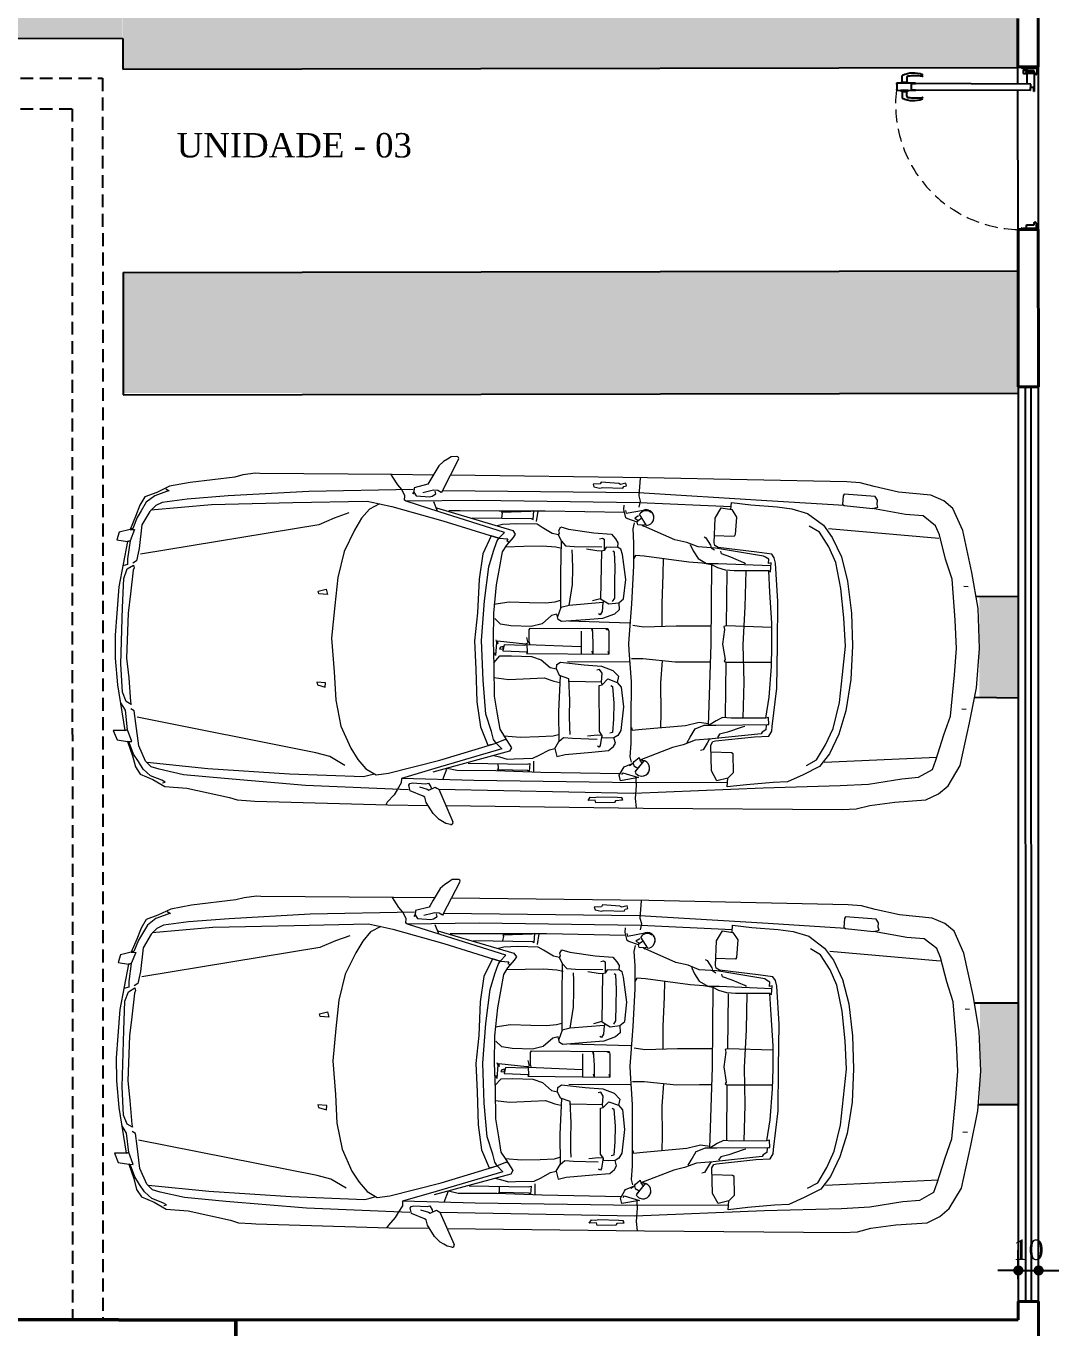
# Model space of a CAD drawing. Header units: millimetres. Extents: x 103208 to 171806, y -164 to 10038.
# Drawn here: x 118874 to 119383, y 6997 to 7637 of the extents above; entities that cross this region are included whole.
import ezdxf

# ---------------------------------------------------------------- set-up
doc = ezdxf.new("R2010")
doc.units = ezdxf.units.MM
doc.linetypes.add('HIDDEN', pattern=[9.525, 6.35, -3.175])
for name, color, linetype in [('ACESSORIOS', 2, 'Continuous'), ('PN010', 1, 'Continuous'), ('Portas-Cotas', 2, 'Continuous'), ('Projeção Janela - Viga', 1, 'HIDDEN')]:
    doc.layers.add(name, color=color, linetype=linetype)
for name, color, linetype, lineweight in [('Parede Baixa', 5, 'Continuous', 50), ('Parede Corte', 4, 'Continuous', 40), ('Projeção Portas', 55, 'HIDDEN', 5), ('Vaga', 184, 'Continuous', 13)]:
    doc.layers.add(name, color=color, linetype=linetype, lineweight=lineweight)
doc.styles.add('Valéria', font='romantic.ttf', dxfattribs={"height": 10})
doc.dimstyles.new('Cota - 50', dxfattribs={"dimtxt": 10, "dimasz": 5, "dimexe": 10, "dimexo": 20, "dimgap": 5, "dimtad": 1, "dimtxsty": 'Valéria', "dimblk": 'DOT', "dimcen": 0, "dimclrd": 12, "dimclre": 12, "dimclrt": 2, "dimazin": 2, "dimtfac": 1, "dimtix": 1, "dimtmove": 0, "dimatfit": 3, "dimldrblk": 'DOT', "dimfxl": 1, "dimarcsym": 0})

# ---------------------------------------------------------------- blocks, each defined once
blk = doc.blocks.new('_Dot')
at = {"color": 0, "linetype": 'ByBlock', "lineweight": -2}
blk.add_line((-0.5, 0), (-1, 0), dxfattribs=at)
at = {"color": 0, "linetype": 'ByBlock', "const_width": 0.5}
blk.add_lwpolyline([(-0.25, 0, 1), (0.25, 0, 1)], format="xyb", close=True, dxfattribs=at)
blk = doc.blocks.new('*D790')
at = {"color": 12, "lineweight": -2, "transparency": 16777216}
for p, q in [((119362.68, 7020.68), (119362.68, 7034.9)), ((119372.68, 7020.68), (119372.68, 7034.9)), ((119357.68, 7024.9), (119352.68, 7024.9)), ((119362.68, 7024.9), (119372.68, 7024.9)), ((119377.68, 7024.9), (119382.68, 7024.9))]:
    blk.add_line(p, q, dxfattribs=at)
at = {"layer": 'Defpoints', "color": 0, "transparency": 16777216}
for p in [(119372.68, 7024.9), (119362.68, 7000.68), (119372.68, 7000.68, -236.71)]:
    blk.add_point(p, dxfattribs=at)
at = {"color": 12, "lineweight": -2, "transparency": 16777216, "xscale": 5, "yscale": 5, "zscale": 5}
blk.add_blockref('_Dot', (119362.68, 7024.9), dxfattribs=at)
at = {"color": 12, "lineweight": -2, "transparency": 16777216, "xscale": 5, "yscale": 5, "zscale": 5, "rotation": 180}
blk.add_blockref('_Dot', (119372.68, 7024.9), dxfattribs=at)
at = {"color": 2, "transparency": 16777216, "insert": (119367.68, 7035.01), "char_height": 10, "attachment_point": 5, "style": 'Valéria'}
blk.add_mtext('10', dxfattribs=at)
blk = doc.blocks.new('Audi A4 Cab dessus')
at = {"color": 0, "linetype": 'Continuous', "flags": 128}
for points in [[(0.841, -0.23), (0.8417, 0.7715), (0.838, 1.7799), (0.8336, 1.8519), (0.8155, 1.9203), (0.7966, 2.0469), (0.7841, 2.2046), (0.7524, 2.2693), (0.7105, 2.3167), (0.6068, 2.377), (0.3901, 2.4221), (0.2129, 2.4556), (0.0121, 2.4683), (-0.1902, 2.4586), (-0.3715, 2.4252), (-0.5852, 2.3759), (-0.696, 2.3247), (-0.7348, 2.2778), (-0.7613, 2.2123), (-0.7762, 2.0474), (-0.8019, 1.9236), (-0.8198, 1.853), (-0.824, 1.7861), (-0.834, 0.774), (-0.8347, -0.2263)], [(-0.3024, 2.385), (-0.301, 2.4073)], [(0.3203, 2.3816), (0.3217, 2.404)], [(0.7584, -0.2673), (0.7669, 0.7224), (0.7321, 1.3788), (0.7164, 1.7697), (0.7075, 1.9136), (0.6778, 2.0813), (0.6697, 2.1669), (0.6293, 2.2367), (0.5811, 2.2532), (0.4536, 2.2926), (0.3571, 2.3256), (0.1476, 2.3432), (0.0137, 2.3517), (-0.1303, 2.3428), (-0.3375, 2.3245), (-0.4383, 2.2905), (-0.5613, 2.2579), (-0.6073, 2.2384), (-0.6562, 2.1743), (-0.6618, 2.085), (-0.6903, 1.9165)], [(-0.5878, 1.695), (-0.5448, 2.256)], [(0.5992, 1.6874), (0.5666, 2.2577)], [(-0.6777, 1.1988), (-0.713, 1.201), (-0.7024, 1.2989), (-0.6939, 1.4328), (-0.6847, 1.5084), (-0.6618, 1.5876), (-0.6029, 1.6691), (-0.5418, 1.7145), (-0.4447, 1.7622), (-0.3216, 1.7947), (-0.159, 1.8159), (0.0073, 1.8233), (0.1772, 1.8171), (0.337, 1.7936), (0.4558, 1.7592), (0.556, 1.7126), (0.6201, 1.6637), (0.6641, 1.5803), (0.6995, 1.5019), (0.704, 1.4299), (0.7178, 1.2946), (0.7295, 1.1953), (0.6849, 1.1981), (0.6994, 1.1434), (0.6483, 1.1153), (0.518, 1.11), (0.5007, 1.1201), (0.4971, 1.1337), (0.4738, 1.3324), (0.4693, 1.4044), (0.4434, 1.4194), (0.4211, 1.4208), (0.2253, 1.4421), (0.0057, 1.4425), (-0.2138, 1.4429), (-0.4074, 1.4282), (-0.4348, 1.421), (-0.4535, 1.4087), (-0.4627, 1.3331), (-0.484, 1.1373), (-0.4941, 1.12), (-0.5077, 1.1164), (-0.633, 1.1198), (-0.6849, 1.1499), (-0.677, 1.2032), (-0.6396, 1.2278), (-0.5504, 1.2221), (-0.5417, 1.2171), (-0.5437, 1.1142)], [(0.6159, 1.5968), (0.5877, 1.6478), (0.5099, 1.6931), (0.4271, 1.7297), (0.2946, 1.7604), (0.1521, 1.7739), (0.0095, 1.7873), (-0.1344, 1.7785), (-0.2834, 1.761), (-0.4151, 1.7334), (-0.4935, 1.698), (-0.5683, 1.649), (-0.5984, 1.5971)], [(-0.7038, 1.774), (-0.7241, 1.3809), (-0.7562, 0.7287), (-0.7561, -0.266), (-0.7475, -0.2711), (-0.7575, -0.2884), (-0.7589, -0.3107), (-0.7553, -0.3243), (-0.7445, -0.3654)], [(-0.3692, 1.3944), (-0.3642, 1.4031), (-0.4088, 1.4059), (-0.4052, 1.3922), (-0.4275, 1.3936), (-0.4376, 1.3763), (-0.4426, 1.3677), (-0.4804, 1.1236), (-0.486, 1.0344), (-0.5075, 0.9775), (-0.5204, 0.9155), (-0.5885, 0.7585)], [(-0.4975, 0.9947), (-0.4651, 1.0106), (-0.4277, 1.0352), (-0.4026, 1.0784), (-0.4034, 1.1367), (-0.3953, 1.405)], [(0.3787, 1.3877), (0.2721, 1.4033), (0.1159, 1.4132), (0.013, 1.4152), (-0.1036, 1.4136), (-0.2613, 1.4011), (-0.3692, 1.3944), (-0.3668, 1.2195), (-0.3696, 1.1749), (-0.3811, 1.1353), (-0.3967, 1.1058), (-0.404, 1.0561), (-0.4082, 0.9891), (-0.4359, 0.7623), (-0.4387, 0.7177), (-0.4215, 0.7077)], [(0.411, 1.4035), (0.375, 1.4013), (0.3787, 1.3877), (0.3811, 1.2128), (0.3783, 1.1681), (0.3942, 1.1358), (0.4187, 1.0984), (0.007, 1.1064), (-0.3967, 1.1058)], [(-0.0813, 1.4122), (-0.0867, 1.184), (-0.0831, 1.1703), (-0.0695, 1.1739), (0.0061, 1.1647), (0.0831, 1.1777), (0.0918, 1.1727), (0.0968, 1.1814), (0.3747, 1.1818)], [(0.0968, 1.1814), (0.0936, 1.4146)], [(0.506, 0.9898), (0.48, 1.0049), (0.4368, 1.03), (0.4173, 1.076), (0.4165, 1.1343), (0.411, 1.4035), (0.4147, 1.3899), (0.437, 1.3885), (0.4492, 1.3698), (0.4579, 1.3648), (0.4871, 1.1165), (0.4907, 1.1028), (0.508, 1.0927), (0.5253, 1.0827), (0.5425, 1.0726), (0.5462, 1.059)], [(-0.4036, 1.2756), (-0.4086, 1.267), (-0.4352, 1.2014), (-0.4516, 1.1532), (-0.4653, 1.1496)], [(-0.3676, 1.2778), (-0.1841, 1.2752), (0.0081, 1.2676), (0.1967, 1.2737), (0.3803, 1.2711)], [(0.4213, 1.2819), (0.4249, 1.2682), (0.4517, 1.1949), (0.4625, 1.1539), (0.4798, 1.1438)], [(-0.6907, 1.1996), (-0.7065, 0.7346), (-0.7089, -0.0853), (-0.7004, -0.4488)], [(0.6849, 1.1981), (0.6553, 1.2268), (0.561, 1.2238), (0.556, 1.2152), (0.554, 1.1122)], [(0.7072, 1.1967), (0.7137, 0.7303), (0.7113, -0.0896), (0.7061, -0.4567)], [(-0.0867, 1.184), (-0.3646, 1.1835)], [(-0.5379, 1.0645), (-0.5329, 1.0732), (-0.5142, 1.0854), (-0.4955, 1.0977), (-0.4818, 1.1013), (-0.4717, 1.1186)], [(-0.0853, 0.7089), (-0.0775, 0.7622), (-0.0849, 0.9284), (-0.0865, 1.045), (-0.0873, 1.1033)], [(0.0846, 0.7027), (0.0838, 0.761), (0.0986, 0.9258), (0.097, 1.0424), (0.0962, 1.1007)], [(0.4344, 0.7075), (0.4481, 0.7111), (0.4422, 0.7608), (0.4203, 0.9818), (0.4022, 1.0501), (0.4093, 1.0985)], [(0.4871, 1.1165), (0.4951, 1.0308), (0.5182, 0.9711), (0.5327, 0.9164), (0.5985, 0.751)], [(-0.0805, 0.8565), (-0.1971, 0.8548), (-0.3447, 0.8597), (-0.4253, 0.8603)], [(0.0944, 0.8589), (0.206, 0.8519), (0.3586, 0.8557), (0.4329, 0.8551)], [(-0.6842, 0.7332), (-0.7152, 0.7396), (-0.7425, 0.7324), (-0.7872, 0.7352), (-0.8318, 0.738)], [(-0.5936, 0.7499), (-0.595, 0.7275), (-0.6086, 0.7239), (-0.6251, 0.6757), (-0.6301, 0.667), (-0.6711, 0.6562), (-0.6935, 0.6576)], [(-0.6661, 0.6648), (-0.6525, 0.6684), (-0.6697, 0.7553)], [(-0.5921, 0.7722), (-0.6482, 0.7354)], [(-0.6396, 0.7304), (-0.6273, 0.7117), (-0.6173, 0.729)], [(-0.6086, 0.7239), (-0.6173, 0.729), (-0.6295, 0.7477)], [(-0.5936, 0.7499), (-0.5972, 0.7635)], [(0.6266, 0.6999), (0.6143, 0.7186), (0.6057, 0.7236), (0.5848, 0.7473), (0.5985, 0.751), (0.6147, 0.7616)], [(0.5947, 0.7575), (0.5997, 0.7661)], [(0.5999, 0.7733), (0.6554, 0.7295)], [(0.6033, 0.7706), (0.6588, 0.7268)], [(0.6735, 0.6611), (0.6648, 0.6661), (0.6877, 0.7453), (0.7044, 0.6547), (0.6771, 0.6474), (0.6425, 0.6675), (0.6339, 0.6726), (0.6143, 0.7186), (0.628, 0.7222), (0.6395, 0.742)], [(0.6914, 0.7317), (0.7273, 0.7339), (0.7497, 0.7325), (0.7943, 0.7297), (0.8417, 0.7352)], [(0.6093, 0.7099), (0.582, 0.7027), (0.515, 0.7069), (0.3984, 0.7053), (0.2012, 0.7043), (0.0436, 0.6918), (0.0076, 0.6896), (-0.037, 0.6924), (-0.1933, 0.7022), (-0.3855, 0.7099), (-0.5021, 0.7083), (-0.574, 0.7038), (-0.605, 0.7103)], [(-0.1975, 0.6353), (-0.2184, 0.659), (-0.3163, 0.6697), (-0.443, 0.6508), (-0.4703, 0.6435), (-0.4804, 0.6262), (-0.4781, 0.5902), (-0.4795, 0.5679), (-0.4623, 0.5579)], [(-0.0953, 0.6916), (-0.1014, 0.3828)], [(0.1019, 0.6926), (0.1045, 0.3788)], [(0.4787, 0.4852), (0.4728, 0.5348), (0.4742, 0.5571), (0.4555, 0.5449), (0.2223, 0.5416), (0.2187, 0.5553), (0.1891, 0.5841), (0.2056, 0.6323), (0.2293, 0.6532), (0.3287, 0.6649), (0.4489, 0.6528), (0.4748, 0.6378), (0.4871, 0.6191)], [(0.8037, 0.6663), (0.7901, 0.6627)], [(-0.6554, -0.2321), (-0.6562, -0.1738), (-0.6572, 0.0235), (-0.6605, 0.2567), (-0.6575, 0.6598)], [(-0.1981, 0.5547), (-0.182, 0.3834), (-0.1711, 0.3424), (-0.346, 0.3399), (-0.5073, 0.3411), (-0.5396, 0.3253), (-0.5483, 0.3303), (-0.562, 0.3267), (-0.5792, 0.3367), (-0.5678, 0.3763), (-0.5507, 0.5052), (-0.5451, 0.5945), (-0.5214, 0.6154), (-0.5027, 0.6276), (-0.4804, 0.6262)], [(-0.2039, 0.6043), (-0.2212, 0.6144), (-0.3018, 0.615), (-0.3824, 0.6156), (-0.4544, 0.6112), (-0.4594, 0.6025)], [(-0.4586, 0.5442), (-0.2168, 0.5424), (-0.2067, 0.5597), (-0.1916, 0.5856), (-0.1975, 0.6353), (-0.1615, 0.6375), (-0.1406, 0.6138), (-0.1175, 0.5541), (-0.1094, 0.4684), (-0.0991, 0.3468), (-0.1092, 0.3295), (-0.1365, 0.3223), (-0.1293, 0.2949), (-0.0875, 0.2475), (-0.073, 0.1928), (-0.075, 0.0899), (-0.0828, 0.0366), (-0.1116, 0.007)], [(0.473, 0.3959), (0.437, 0.3937), (0.3787, 0.3929), (0.2981, 0.3935), (0.1902, 0.3868), (0.1737, 0.3386), (0.1413, 0.3227), (0.119, 0.3241), (0.1067, 0.3428), (0.1188, 0.463), (0.1244, 0.5523), (0.1459, 0.6092), (0.1747, 0.6387), (0.2056, 0.6323)], [(0.2215, 0.5999), (0.2265, 0.6086), (0.3122, 0.6166), (0.3928, 0.616), (0.4598, 0.6118), (0.4634, 0.5982)], [(0.5444, 0.3197), (0.5581, 0.3233), (0.5854, 0.3306), (0.5746, 0.3716), (0.5607, 0.5069), (0.5526, 0.5925), (0.5317, 0.6163), (0.5144, 0.6263), (0.4871, 0.6191), (0.4893, 0.5831), (0.4879, 0.5608), (0.4742, 0.5571), (0.5275, 0.5493), (0.5362, 0.5443), (0.5311, 0.5356)], [(0.6508, -0.2254), (0.6611, -0.1761), (0.66, 0.0212), (0.6655, 0.2493), (0.6684, 0.6525)], [(-0.522, 0.5347), (-0.5256, 0.5484), (-0.5206, 0.5571), (-0.4623, 0.5579), (-0.4586, 0.5442), (-0.46, 0.5219), (-0.4679, 0.4686)], [(-0.5073, 0.3411), (-0.4835, 0.3621), (-0.4807, 0.4067), (-0.4809, 0.5456)], [(-0.2168, 0.5424), (-0.2059, 0.5014)], [(-0.2067, 0.5597), (-0.1981, 0.5547), (-0.1534, 0.5519), (-0.1361, 0.5418)], [(-0.1359, 0.542), (-0.1409, 0.5334)], [(0.0163, 0.1872), (0.0026, 0.1836), (-0.0557, 0.1827), (-0.0643, 0.1878), (-0.0664, 0.5822), (-0.0527, 0.5859), (0.0056, 0.5867), (0.0639, 0.5875), (0.0502, 0.5838)], [(-0.0593, 0.5807), (-0.0643, 0.5721)], [(0.0559, 0.1757), (0.0645, 0.1707), (0.0639, 0.5875)], [(0.205, 0.5517), (0.1604, 0.5545), (0.1417, 0.5422), (0.1453, 0.5286)], [(0.2187, 0.5553), (0.205, 0.5517), (0.2038, 0.3905)], [(0.5837, 0.0112), (0.5895, 0.039), (0.6009, 0.0787), (0.5987, 0.1146), (0.5957, 0.2089), (0.5798, 0.2413), (0.5517, 0.2924), (0.5444, 0.3197), (0.5098, 0.3398), (0.4889, 0.3635), (0.4917, 0.4082), (0.4951, 0.5334)], [(-0.0533, 0.5052), (-0.067, 0.5016), (0.005, 0.506), (0.0633, 0.5068)], [(-0.0637, 0.4982), (-0.05, 0.5018)], [(-0.182, 0.3834), (-0.2885, 0.3991), (-0.3692, 0.3997), (-0.4275, 0.3988), (-0.4634, 0.3966)], [(-0.0525, 0.4469), (0.0641, 0.4485)], [(0.0281, 0.4463), (0.0199, 0.1735)], [(-0.4759, 0.0569), (-0.4789, 0.1512), (-0.4819, 0.2454), (-0.4777, 0.3124), (-0.4713, 0.3434)], [(-0.1836, 0.0026), (-0.1966, 0.0796), (-0.1946, 0.1825), (-0.194, 0.2632), (-0.1999, 0.3128), (-0.2071, 0.3402)], [(-0.1711, 0.3424), (-0.1229, 0.3259)], [(0.1753, 0.3432), (0.3572, 0.336), (0.5098, 0.3398)], [(0.1886, 0.006), (0.1978, 0.0816), (0.1912, 0.1896), (0.1868, 0.2616), (0.2032, 0.3098), (0.2097, 0.3408)], [(0.4833, 0.0603), (0.4885, 0.144), (0.4855, 0.2383), (0.4811, 0.3103), (0.4738, 0.3376)], [(-0.5396, 0.3253), (-0.5461, 0.2943), (-0.5762, 0.2424), (-0.5913, 0.2165), (-0.5933, 0.1135), (-0.5911, 0.0776), (-0.5889, 0.0416), (-0.5816, 0.0142)], [(0.1133, 0.0046), (0.0784, 0.0354), (0.0776, 0.0937), (0.0796, 0.1966), (0.0961, 0.2449), (0.1349, 0.2917), (0.1413, 0.3227)], [(-0.621, -0.1132), (-0.62, 0.1869), (-0.615, 0.1956), (-0.6597, 0.1984), (-0.656, 0.1847), (-0.6488, 0.0354), (-0.6454, 0.0386), (-0.6205, 0.035)], [(-0.605, 0.2129), (-0.6582, 0.2207)], [(0.6094, 0.2126), (0.6646, 0.2133)], [(0.0101, 0.0173), (0.0151, 0.0259), (0.0014, 0.0223), (0.0149, 0.1649), (0.0112, 0.1785), (-0.0024, 0.1749), (-0.0161, 0.1713)], [(0.6243, -0.12), (0.6252, 0.1802), (0.6216, 0.1939), (0.6632, 0.191), (0.6582, 0.1824), (0.6559, 0.0297), (0.6503, 0.0347), (0.6248, 0.0329)], [(-0.6683, -0.294), (-0.5587, 0.0934), (-0.54, 0.1057), (-0.5227, 0.0957), (-0.4845, 0.0619), (-0.4499, 0.0418), (-0.3657, 0.0275), (-0.2815, 0.0132), (-0.1389, -0.0002), (0, 0), (0.1303, 0.0052), (0.2829, 0.0091), (0.3735, 0.0258), (0.4505, 0.0388), (0.4879, 0.0634), (0.5253, 0.0879), (0.544, 0.1002), (0.5613, 0.0901), (0.6713, -0.2977)], [(0.5066, 0.0756), (0.5039, 0.07), (0.5016, 0.067), (0.5211, 0.0209), (0.5024, 0.0087), (0.4614, -0.0022), (0.3744, -0.0325), (0.2031, -0.0486), (0.0008, -0.0583), (-0.2, -0.0457), (-0.3735, -0.0258), (-0.4528, -0.0028), (-0.501, 0.0136), (-0.5183, 0.0237), (-0.5155, 0.0683), (-0.5068, 0.0633), (-0.4998, 0.0754)], [(-0.5183, 0.0237), (-0.5479, 0.0524), (-0.6496, -0.2817), (-0.7004, -0.4488), (-0.7054, -0.4574), (-0.7278, -0.456), (-0.7601, -0.4719), (-0.7838, -0.4928), (-0.8212, -0.5174), (-0.8349, -0.5263)], [(-0.643, -1.7429), (-0.673, -1.4363), (-0.6873, -1.0232), (-0.6994, -0.646), (-0.693, -0.6151), (-0.6865, -0.5841), (-0.6737, -0.5222), (-0.6035, -0.2622), (-0.5183, 0.0237), (-0.5298, -0.0149), (-0.4383, -0.0575), (-0.3094, -0.0746), (-0.1395, -0.0808), (0.003, -0.0943), (0.147, -0.0854), (0.3132, -0.078), (0.4399, -0.0591), (0.532, -0.0201), (0.5211, 0.0209)], [(-0.6865, -0.5841), (-0.6584, -0.6352), (-0.6115, -0.674), (-0.551, -0.7091), (-0.4422, -0.7608), (-0.3098, -0.7916), (-0.1672, -0.805), (-0.0024, -0.8199), (0.1689, -0.8038), (0.3129, -0.7949), (0.4446, -0.7674), (0.5554, -0.7161), (0.6114, -0.6793), (0.6589, -0.6375), (0.689, -0.5856), (0.6796, -0.5223), (0.6108, -0.2625), (0.5211, 0.0209), (0.5499, 0.0505), (0.654, -0.2876), (0.7061, -0.4567), (0.7284, -0.4581), (0.763, -0.4782), (0.789, -0.4933), (0.8272, -0.5271), (0.8406, -0.5349)], [(-0.0036, 0.0137), (0.0101, 0.0173), (0.077, 0.0131), (0.0633, 0.0095)], [(-0.93, -0.1951), (-0.9282, -0.2238), (-0.916, -0.2425), (-0.9037, -0.2612), (-0.8828, -0.285), (-0.8223, -0.3201), (-0.7963, -0.3352), (-0.7877, -0.3402), (-0.7696, -0.4086), (-0.7473, -0.41), (-0.7286, -0.3977), (-0.7243, -0.3308), (-0.728, -0.3171), (-0.7402, -0.2984), (-0.7539, -0.302)], [(-0.7561, -0.266), (-0.9155, -0.1855)], [(0.7477, -0.3652), (0.7592, -0.3256), (0.7642, -0.317), (0.7483, -0.2846), (0.7533, -0.276), (0.7584, -0.2673), (0.9222, -0.1934)], [(0.7077, -0.2469), (0.6508, -0.2254)], [(0.9361, -0.2045), (0.9311, -0.2289), (0.921, -0.2462), (0.911, -0.2635), (0.8822, -0.2931), (0.8261, -0.3299), (0.7988, -0.3371), (0.7938, -0.3457), (0.7672, -0.4113), (0.7536, -0.4149), (0.7399, -0.4185), (0.7312, -0.4135), (0.7276, -0.3998), (0.7318, -0.3329), (0.7282, -0.3192), (0.7469, -0.3069), (0.7579, -0.304)], [(-0.8348, -0.3129), (-0.8349, -0.521), (-0.8324, -1.1933), (-0.8339, -1.2156), (-0.8244, -1.2789), (-0.8135, -1.3199), (-0.783, -1.5459), (-0.7626, -1.6503), (-0.7309, -1.715), (-0.7078, -1.7747), (-0.6645, -1.7998), (-0.6076, -1.8213), (-0.5421, -1.8479), (-0.5276, -1.9026), (-0.488, -1.914), (-0.4802, -1.8607), (-0.4838, -1.8471), (-0.4802, -1.8607), (-0.2498, -1.9021), (-0.1159, -1.9106), (-0.0043, -1.9176), (0.1123, -1.916), (0.2476, -1.9021), (0.4786, -1.8629), (0.4794, -1.9212), (0.5255, -1.9017), (0.5333, -1.8484), (0.6067, -1.8217), (0.6614, -1.8072), (0.6988, -1.7826), (0.7253, -1.7171), (0.7605, -1.6566), (0.7675, -1.545), (0.8125, -1.3283), (0.824, -1.2887), (0.8282, -1.2217), (0.8296, -1.1994), (0.8408, -0.5235), (0.841, -0.3201)], [(-0.7006, -0.3099), (-0.6546, -0.2904)], [(-0.7609, -0.4136), (-0.745, -0.9434), (-0.717, -1.3529), (-0.6987, -1.5602), (-0.6798, -1.6868), (-0.6639, -1.7192), (-0.6344, -1.748), (-0.5652, -1.7882), (-0.445, -1.8002), (-0.3831, -1.8131), (-0.3708, -1.8318)], [(0.7622, -0.4199), (0.7472, -0.9433), (0.7168, -1.3536), (0.6992, -1.5631), (0.6734, -1.6869), (0.662, -1.7266), (0.6332, -1.7561), (0.5548, -1.7915), (0.4418, -1.8068), (0.3785, -1.8162), (0.3685, -1.8335)], [(0.6383, -1.7475), (0.6666, -1.4401), (0.6883, -1.0247), (0.6985, -0.6489), (0.6913, -0.6216), (0.684, -0.5942)], [(-0.6381, -0.7395), (-0.6113, -0.8129), (-0.5759, -0.8913), (-0.4176, -1.793)], [(0.6432, -0.744), (0.598, -0.8218), (0.5801, -0.8924), (0.4109, -1.8004)], [(-0.7504, -1.669), (-0.7403, -1.6517), (-0.7367, -1.6653), (-0.7136, -1.725), (-0.6804, -1.7675), (-0.6372, -1.7926), (-0.6026, -1.8127), (-0.5457, -1.8342), (-0.5421, -1.8479), (-0.5407, -1.8256), (-0.4838, -1.8471), (-0.3928, -1.8591), (-0.3638, -1.8582), (-0.3573, -1.8828)], [(0.7418, -1.6688), (0.7382, -1.6552), (0.7281, -1.6725), (0.7066, -1.7294), (0.6728, -1.7676), (0.6354, -1.7921), (0.5981, -1.8166), (0.5383, -1.8397), (0.5333, -1.8484), (0.5347, -1.8261), (0.475, -1.8492)], [(-0.1454, -1.8818), (-0.293, -1.877), (-0.3412, -1.8605), (-0.3609, -1.8284), (-0.3472, -1.8248), (-0.3348, -1.8296), (-0.2146, -1.8416), (-0.1167, -1.8523), (0.1115, -1.8577), (0.2108, -1.846), (0.3325, -1.8357), (0.3461, -1.8321), (0.3311, -1.8581), (0.285, -1.8776), (0.1411, -1.8864), (-0.1454, -1.8818)], [(0.475, -1.8492), (0.3757, -1.8609), (0.357, -1.8731), (0.3383, -1.8854)]]:
    blk.add_lwpolyline(points, dxfattribs=at)
for points in [[(-0.6976, 1.9439), (-0.7113, 1.9403), (-0.7336, 1.9417), (-0.7523, 1.9294), (-0.7621, 1.7732), (-0.7535, 1.7682), (-0.7088, 1.7654), (-0.7038, 1.774), (-0.6903, 1.9165)], [(-0.5936, 0.7499), (-0.5885, 0.7585)], [(-0.7791, 0.6495), (-0.7878, 0.6546), (-0.7914, 0.6682), (-0.805, 0.6646), (-0.7978, 0.6373), (-0.8028, 0.6286), (-0.8085, 0.5394), (-0.7998, 0.5343), (-0.7976, 0.4983), (-0.7839, 0.502), (-0.7775, 0.5329), (-0.7811, 0.5466)], [(0.7901, 0.6627), (0.8037, 0.6663), (0.806, 0.6303), (0.8146, 0.6253), (0.8176, 0.531), (0.804, 0.5274), (0.8062, 0.4914), (0.7889, 0.5015), (0.7903, 0.5238), (0.7867, 0.5375), (0.7887, 0.6404)], [(0.0496, 0.5032), (0.0633, 0.5068)], [(0.0559, 0.1757), (0.0199, 0.1735), (0.0235, 0.1598), (0.0215, 0.0569), (0.0525, 0.0505)], [(0.0338, 0.0382), (0.0424, 0.0332), (0.0436, 0.0523), (0.0302, 0.0519)], [(-0.7386, -0.415), (-0.7473, -0.41)], [(-0.2398, -0.8901), (-0.2506, -0.849), (-0.2233, -0.8418), (-0.2261, -0.8864)], [(0.2353, -0.8886), (0.2468, -0.849), (0.2244, -0.8476), (0.2216, -0.8922)], [(0.4786, -1.8629), (0.475, -1.8492)]]:
    blk.add_lwpolyline(points, close=True, dxfattribs=at)
for points in [[(-0.6074, 0.8003, 0.753554), (-0.6697, 0.7553)], [(-0.6586, 0.7925, 0.429634), (-0.6482, 0.7354)], [(-0.5921, 0.7722, 0.624869), (-0.6592, 0.7981)], [(0.6673, 0.7905, 0.624869), (0.5997, 0.7661)], [(0.6768, 0.7474, 0.753554), (0.6155, 0.7938)], [(0.6606, 0.7278, 0.429634), (0.6723, 0.7847)], [(-0.9155, -0.1855, 0.579223), (-0.93, -0.1951)], [(0.9361, -0.2045, 0.612971), (0.9222, -0.1934)]]:
    blk.add_lwpolyline(points, format="xyb", dxfattribs=at)

msp = doc.modelspace()

# ---------------------------------------------------------------- hatches: boundary and pattern name
h = msp.add_hatch()
h.set_pattern_fill('GRASS2', color=74, scale=15, pattern_type=2)
h.set_pattern_definition([(360, (3778.935, 51.527), (15, 15), [2.25, -0.45, 0.6, -0.45, 2.25, -9]), (360, (3778.185, 51.977), (15, 15), [1.5, -1.125, 2.25, -1.125, 1.5, -7.5]), (360, (3783.435, 57.977), (15, 15), [1.875, -0.75, 1.875, -10.5]), (360, (3775.935, 60.977), (15, 15), [0.75, -1.5, 0.75, -12]), (90, (3777.435, 60.977), (-15, 15), [1.35, -13.65]), (90, (3781.935, 51.977), (-15, 15), [1.5, -13.5]), (90, (3785.685, 57.977), (-15, 15), [1.5, -13.5]), (45, (3783.885, 51.827), (1e-14, 15), [1.5, -19.7132034]), (135, (3779.985, 51.827), (-15, 1e-14), [1.5, -19.7132034]), (63.434949, (3783.435, 51.9024), (8e-10, 15), [1.5, -32.0410197]), (75.9637565, (3782.685, 51.9774), (5e-10, 15), [1.5, -60.3465844]), (75.9637565, (3786.435, 57.9774), (5e-10, 15), [1.2, -60.6465844]), (75.9637565, (3777.735, 60.9774), (5e-10, 15), [1.05, -60.7965844]), (104.0362435, (3781.185, 51.9774), (-5e-10, 15), [1.5, -60.3465844]), (104.0362435, (3784.935, 57.9774), (-5e-10, 15), [1.2, -60.6465844]), (104.0362435, (3777.135, 60.9774), (-5e-10, 15), [1.05, -60.7965844]), (116.565051, (3780.435, 51.9024), (-6e-09, 15), [1.5, -32.041002])])
h.paths.add_polyline_path([(119343.87406, 7106.90506), (119363.32725, 7106.51682), (119363.32725, 7156.57162), (119343.87406, 7156.95986)])
h.paths.add_polyline_path([(119363.05579, 7306.57138), (119343.57108, 7306.89555), (119343.57108, 7356.84406), (119363.05579, 7356.51988)])
h.paths.add_polyline_path([(118922.13695, 7516.33684), (119362.78872, 7516.33684), (119362.78354, 7456.57113), (118922.13177, 7456.57113)])
h.paths.add_polyline_path([(118922.00531, 7631.0363), (117893.43321, 7633.50507), (117893.49929, 7763.81788), (118922.07125, 7761.34172)])
h.paths.add_polyline_path([(119059.61428, 7673.50397), (118950.09375, 7673.50397)], flags=16)
h.paths.add_polyline_path([(118922.07125, 7761.34172), (118922.08768, 7615.71812), (119362.47499, 7616.51743), (119362.49344, 7640.79), (119323.48972, 7669.91631), (119294.10714, 7688.45562), (119258.78465, 7707.40645), (119219.20127, 7724.79811), (119177.98658, 7739.0174), (119139.18333, 7749.06733), (119100.09232, 7756.11175), (119064.39458, 7759.94939)])

# ---------------------------------------------------------------- linework, layer by layer
for p, q in [((117893.06564, 7633.50595, 134458.76029), (118922.00531, 7631.0363, 134458.76029)), ((118922.00531, 7631.0363, 134458.76029), (118922.08768, 7615.93702, -86370.72627)), ((118922.08768, 7615.93702, -86370.72627), (119362.47499, 7616.73632)), ((118922.26918, 7515.93718, -86370.72627), (118922.13765, 7455.77136, -239442.52059)), ((118922.26918, 7515.93718, -86370.72627), (119362.65649, 7516.73649)), ((118922.13765, 7455.77136, -86421.4403), (119362.78354, 7456.57113)), ((119341.8695, 7356.53301), (119362.57699, 7356.57059, -76.10605)), ((119341.24572, 7307.00446), (119362.59168, 7306.57053, -91.02194)), ((119341.08754, 7156.53126), (119362.63577, 7156.57037, -135.76961)), ((119342.97385, 7106.5346, -4009.75282), (119362.65047, 7106.57031, -150.68549))]:
    msp.add_line(p, q)
at = {"color": 1}
for p, q in [((119364.51577, 7616.30962), (119364.51902, 7617.00962)), ((119364.51577, 7616.30963), (119364.51577, 7616.30962)), ((119364.51902, 7617.00962), (119365.749, 7617.0039)), ((119364.56553, 7616.25939), (119364.56553, 7616.2594)), ((119364.66553, 7616.25893), (119364.56553, 7616.25939)), ((119364.71593, 7616.34529), (119364.66553, 7616.25893)), ((119364.66809, 7616.80892), (119364.66617, 7616.39553)), ((119364.66617, 7616.39553), (119364.71593, 7616.34529)), ((119364.66809, 7616.80893), (119364.66809, 7616.80892)), ((119364.71832, 7616.85869), (119364.71832, 7616.8587)), ((119365.11831, 7616.85683), (119364.71832, 7616.85869)), ((119365.11593, 7616.34344), (119365.16616, 7616.3932)), ((119365.16553, 7616.25661), (119365.11593, 7616.34344)), ((119365.11831, 7616.85684), (119365.11831, 7616.85683)), ((119367.04551, 7616.24787), (119365.16553, 7616.25661)), ((119365.16616, 7616.3932), (119365.16808, 7616.8066)), ((119365.16808, 7616.8066), (119365.16808, 7616.80661)), ((119365.31831, 7616.8559), (119365.31645, 7616.45591)), ((119365.31645, 7616.45591), (119365.31645, 7616.45591)), ((119365.74831, 7616.85391), (119365.31831, 7616.8559)), ((119365.36622, 7616.40568), (119365.36622, 7616.40568)), ((119365.36622, 7616.40568), (119371.71615, 7616.37619)), ((119365.74831, 7616.85391), (119365.74831, 7616.85391)), ((119367.03831, 7614.69789), (119367.04551, 7616.24787)), ((119371.23848, 7616.87841), (119371.23913, 7617.019)), ((119371.23848, 7616.87842), (119371.23848, 7616.87841)), ((119371.28825, 7616.82818), (119371.28825, 7616.82819)), ((119371.71824, 7616.82618), (119371.28825, 7616.82818)), ((119371.71615, 7616.37619), (119371.71824, 7616.82618)), ((119371.86545, 7616.22549), (119371.85417, 7613.79552)), ((119371.91586, 7616.31186), (119371.86545, 7616.22549)), ((119371.86801, 7616.77548), (119371.86609, 7616.36209)), ((119371.86609, 7616.36209), (119371.91586, 7616.31186)), ((119371.86801, 7616.77549), (119371.86801, 7616.77548)), ((119371.91824, 7616.82525), (119371.91824, 7616.82526)), ((119372.31824, 7616.82339), (119371.91824, 7616.82525)), ((119372.31585, 7616.31), (119372.36608, 7616.35977)), ((119372.36545, 7616.22317), (119372.31585, 7616.31)), ((119372.31824, 7616.8234), (119372.31824, 7616.82339)), ((119372.49238, 7616.22258), (119372.36545, 7616.22317)), ((119372.36608, 7616.35977), (119372.368, 7616.77316)), ((119372.368, 7616.77316), (119372.368, 7616.77317)), ((119372.46545, 7616.22271), (119372.46545, 7616.2227)), ((119305.53373, 7609.50346), (119305.54798, 7612.57119)), ((119307.84455, 7611.8277), (119307.83371, 7609.49278)), ((119365.01338, 7614.9973, 19), (119365.00921, 7614.09731, 19)), ((119365.30781, 7613.79592, 19), (119366.2078, 7613.79174, 19)), ((119366.21476, 7615.29172, 19), (119365.31477, 7615.2959, 19)), ((119366.50919, 7614.09034, 19), (119366.50972, 7614.20534, 19)), ((119366.51283, 7614.87533, 19), (119366.51337, 7614.99033, 19)), ((119366.71065, 7614.40441, 19), (119367.53364, 7614.40059, 19)), ((119367.44403, 7614.67101, 19), (119366.7119, 7614.67441, 19)), ((119367.0098, 7608.55942), (119367.03682, 7614.37789)), ((119367.03682, 7614.37789), (119367.42968, 7614.37607)), ((119367.39366, 7614.69624), (119367.03831, 7614.69789)), ((119367.18603, 7614.2072), (119367.18492, 7613.9672)), ((119367.18492, 7613.9672), (119367.79491, 7613.96437)), ((119367.43603, 7614.20604), (119367.18603, 7614.2072)), ((119367.19021, 7615.10719), (119367.1891, 7614.86719)), ((119367.1891, 7614.86719), (119367.45909, 7614.86594)), ((119367.8002, 7615.10436), (119367.19021, 7615.10719)), ((119367.21157, 7615.03209, 19), (119367.21106, 7614.92209, 19)), ((119367.26083, 7614.87186, 19), (119367.48582, 7614.87082, 19)), ((119367.8118, 7615.0793, 19), (119367.2618, 7615.08186, 19)), ((119367.48337, 7614.81851), (119367.39366, 7614.69624)), ((119367.42968, 7614.37607), (119367.47784, 7614.28381)), ((119367.52691, 7614.79266, 19), (119367.44403, 7614.67101, 19)), ((119367.45909, 7614.86594), (119367.45909, 7614.86595)), ((119367.48336, 7614.81851), (119367.48337, 7614.81851)), ((119367.53364, 7614.40059, 19), (119367.58387, 7614.45036, 19)), ((119367.58387, 7614.45036, 19), (119369.98385, 7614.43921, 19)), ((119367.79491, 7613.96437), (119367.82477, 7613.93423)), ((119367.83034, 7615.13422), (119367.8002, 7615.10436)), ((119367.86156, 7615.02907, 19), (119367.8118, 7615.0793, 19)), ((119367.82477, 7613.93423), (119367.85491, 7613.96409)), ((119367.8602, 7615.10408), (119367.83034, 7615.13422)), ((119367.85491, 7613.96409), (119367.88477, 7613.93395)), ((119367.89034, 7615.13394), (119367.8602, 7615.10408)), ((119368.18656, 7615.02756, 19), (119367.86156, 7615.02907, 19)), ((119367.88477, 7613.93395), (119367.91491, 7613.96381)), ((119367.9202, 7615.1038), (119367.89034, 7615.13394)), ((119367.91491, 7613.96381), (119367.94477, 7613.93367)), ((119367.95034, 7615.13366), (119367.9202, 7615.1038)), ((119367.94477, 7613.93367), (119367.97491, 7613.96353)), ((119367.9802, 7615.10352), (119367.95034, 7615.13366)), ((119367.97491, 7613.96353), (119368.00477, 7613.9334)), ((119368.01034, 7615.13338), (119367.9802, 7615.10352)), ((119368.00477, 7613.9334), (119368.03491, 7613.96326)), ((119368.0402, 7615.10324), (119368.01034, 7615.13338)), ((119368.03491, 7613.96326), (119368.06477, 7613.93312)), ((119368.07034, 7615.1331), (119368.0402, 7615.10324)), ((119368.06477, 7613.93312), (119368.09491, 7613.96298)), ((119368.1002, 7615.10296), (119368.07034, 7615.1331)), ((119368.09491, 7613.96298), (119368.12477, 7613.93284)), ((119368.13034, 7615.13282), (119368.1002, 7615.10296)), ((119368.12477, 7613.93284), (119368.15491, 7613.9627)), ((119368.1602, 7615.10269), (119368.13034, 7615.13282)), ((119368.15491, 7613.9627), (119368.18477, 7613.93256)), ((119368.19034, 7615.13255), (119368.1602, 7615.10269)), ((119368.18477, 7613.93256), (119368.21491, 7613.96242)), ((119368.23633, 7614.97733, 19), (119368.18656, 7615.02756, 19)), ((119368.2202, 7615.10241), (119368.19034, 7615.13255)), ((119368.21491, 7613.96242), (119368.24477, 7613.93228)), ((119368.25034, 7615.13227), (119368.2202, 7615.10241)), ((119368.28656, 7615.0271, 19), (119368.23633, 7614.97733, 19)), ((119368.24477, 7613.93228), (119368.2749, 7613.96214)), ((119368.2802, 7615.10213), (119368.25034, 7615.13227)), ((119368.2749, 7613.96214), (119368.30477, 7613.932)), ((119368.31034, 7615.13199), (119368.2802, 7615.10213)), ((119368.64726, 7615.02542, 19), (119368.28656, 7615.0271, 19)), ((119368.30477, 7613.932), (119368.3349, 7613.96186)), ((119368.3402, 7615.10185), (119368.31034, 7615.13199)), ((119368.3349, 7613.96186), (119368.36476, 7613.93172)), ((119368.37034, 7615.13171), (119368.3402, 7615.10185)), ((119368.36476, 7613.93172), (119368.3949, 7613.96158)), ((119368.4002, 7615.10157), (119368.37034, 7615.13171)), ((119368.3949, 7613.96158), (119368.42476, 7613.93144)), ((119368.43034, 7615.13143), (119368.4002, 7615.10157)), ((119368.42476, 7613.93144), (119368.4549, 7613.9613)), ((119368.4602, 7615.10129), (119368.43034, 7615.13143)), ((119368.4549, 7613.9613), (119368.48476, 7613.93117)), ((119368.49034, 7615.13115), (119368.4602, 7615.10129)), ((119368.48476, 7613.93117), (119368.5149, 7613.96103)), ((119368.5202, 7615.10101), (119368.49034, 7615.13115)), ((119368.5149, 7613.96103), (119368.7549, 7613.95991)), ((119368.76019, 7615.0999), (119368.5202, 7615.10101)), ((119368.7549, 7613.95991), (119368.78476, 7613.92977)), ((119368.79033, 7615.12976), (119368.76019, 7615.0999)), ((119368.78476, 7613.92977), (119368.8149, 7613.95963)), ((119368.82019, 7615.09962), (119368.79033, 7615.12976)), ((119368.8149, 7613.95963), (119369.0549, 7613.95852)), ((119369.06019, 7615.09851), (119368.82019, 7615.09962)), ((119369.28655, 7615.02245, 19), (119368.93243, 7615.0241, 19)), ((119369.0549, 7613.95852), (119369.08476, 7613.92838)), ((119369.09033, 7615.12837), (119369.06019, 7615.09851)), ((119369.08476, 7613.92838), (119369.1149, 7613.95824)), ((119369.12019, 7615.09823), (119369.09033, 7615.12837)), ((119369.1149, 7613.95824), (119369.14476, 7613.9281)), ((119369.15033, 7615.12809), (119369.12019, 7615.09823)), ((119369.14476, 7613.9281), (119369.1749, 7613.95796)), ((119369.18019, 7615.09795), (119369.15033, 7615.12809)), ((119369.1749, 7613.95796), (119369.20476, 7613.92782)), ((119369.21033, 7615.12781), (119369.18019, 7615.09795)), ((119369.20476, 7613.92782), (119369.23489, 7613.95768)), ((119369.24019, 7615.09767), (119369.21033, 7615.12781)), ((119369.23489, 7613.95768), (119369.26475, 7613.92754)), ((119369.27033, 7615.12753), (119369.24019, 7615.09767)), ((119369.26475, 7613.92754), (119369.29489, 7613.9574)), ((119369.30019, 7615.09739), (119369.27033, 7615.12753)), ((119369.33631, 7614.97222, 19), (119369.28655, 7615.02245, 19)), ((119369.29489, 7613.9574), (119369.32475, 7613.92726)), ((119369.33033, 7615.12725), (119369.30019, 7615.09739)), ((119369.32475, 7613.92726), (119369.35489, 7613.95713)), ((119369.36019, 7615.09711), (119369.33033, 7615.12725)), ((119369.38655, 7615.02199, 19), (119369.33631, 7614.97222, 19)), ((119369.35489, 7613.95713), (119369.38475, 7613.92699)), ((119369.39033, 7615.12697), (119369.36019, 7615.09711)), ((119369.38475, 7613.92699), (119369.41489, 7613.95685)), ((119369.71154, 7615.02048, 19), (119369.38655, 7615.02199, 19)), ((119369.42019, 7615.09683), (119369.39033, 7615.12697)), ((119369.41489, 7613.95685), (119369.44475, 7613.92671)), ((119369.45033, 7615.12669), (119369.42019, 7615.09683)), ((119369.44475, 7613.92671), (119369.47489, 7613.95657)), ((119369.48019, 7615.09656), (119369.45033, 7615.12669)), ((119369.47489, 7613.95657), (119369.50475, 7613.92643)), ((119369.51033, 7615.12642), (119369.48019, 7615.09656)), ((119369.50475, 7613.92643), (119369.53489, 7613.95629)), ((119369.54019, 7615.09628), (119369.51033, 7615.12642)), ((119369.53489, 7613.95629), (119369.56475, 7613.92615)), ((119369.57032, 7615.12614), (119369.54019, 7615.09628)), ((119369.56475, 7613.92615), (119369.59489, 7613.95601)), ((119369.60018, 7615.096), (119369.57032, 7615.12614)), ((119369.59489, 7613.95601), (119369.62475, 7613.92587)), ((119369.63032, 7615.12586), (119369.60018, 7615.096)), ((119369.62475, 7613.92587), (119369.65489, 7613.95573)), ((119369.66018, 7615.09572), (119369.63032, 7615.12586)), ((119369.65489, 7613.95573), (119369.68475, 7613.92559)), ((119369.69032, 7615.12558), (119369.66018, 7615.09572)), ((119369.68475, 7613.92559), (119369.71489, 7613.95545)), ((119369.72018, 7615.09544), (119369.69032, 7615.12558)), ((119369.76177, 7615.07025, 19), (119369.71154, 7615.02048, 19)), ((119369.71489, 7613.95545), (119369.74475, 7613.92531)), ((119369.75032, 7615.1253), (119369.72018, 7615.09544)), ((119369.74475, 7613.92531), (119369.77489, 7613.95517)), ((119369.78018, 7615.09516), (119369.75032, 7615.1253)), ((119370.31177, 7615.06769, 19), (119369.76177, 7615.07025, 19)), ((119369.77489, 7613.95517), (119370.38488, 7613.95234)), ((119370.39018, 7615.09233), (119369.78018, 7615.09516)), ((119369.98385, 7614.43921, 19), (119370.03361, 7614.38898, 19)), ((119370.03361, 7614.38898, 19), (119370.28432, 7614.38781, 19)), ((119370.12573, 7614.65855, 19), (119370.04398, 7614.78097, 19)), ((119370.0858, 7614.85874, 19), (119370.31079, 7614.8577, 19)), ((119370.09398, 7614.80692), (119370.09397, 7614.80693)), ((119370.17651, 7614.68332), (119370.09398, 7614.80692)), ((119370.09491, 7614.27165), (119370.14393, 7614.36347)), ((119370.11906, 7614.85359), (119370.11906, 7614.85359)), ((119370.11906, 7614.85359), (119370.38906, 7614.85233)), ((119370.43486, 7614.65712, 19), (119370.12573, 7614.65855, 19)), ((119370.386, 7614.19234), (119370.136, 7614.1935)), ((119370.14393, 7614.36347), (119370.53678, 7614.36164)), ((119370.83827, 7614.68024), (119370.17651, 7614.68332)), ((119370.28432, 7614.38781, 19), (119370.46982, 7614.5716, 19)), ((119370.36103, 7614.90746, 19), (119370.36154, 7615.01746, 19)), ((119370.38488, 7613.95234), (119370.386, 7614.19234)), ((119370.38906, 7614.85233), (119370.39018, 7615.09233)), ((119370.53678, 7614.36164), (119370.49332, 7605.00174)), ((119370.83177, 7613.28026), (119370.83281, 7613.50526)), ((119371.33176, 7613.27794), (119370.83177, 7613.28026)), ((119370.83281, 7613.50526), (119370.83281, 7613.50526)), ((119370.83467, 7613.90525), (119370.83827, 7614.68024)), ((119370.83467, 7613.90526), (119370.83467, 7613.90525)), ((119370.88304, 7613.55503), (119370.88304, 7613.55502)), ((119370.88304, 7613.55502), (119370.93304, 7613.55479)), ((119370.88444, 7613.85502), (119370.88443, 7613.85503)), ((119370.93444, 7613.85479), (119370.88444, 7613.85502)), ((119370.93304, 7613.55479), (119370.93246, 7613.42979)), ((119370.93246, 7613.42979), (119371.18246, 7613.42863)), ((119370.93502, 7613.97979), (119370.93444, 7613.85479)), ((119371.18501, 7613.97863), (119370.93502, 7613.97979)), ((119371.18246, 7613.42863), (119371.18501, 7613.97863)), ((119371.33176, 7613.27794), (119371.33176, 7613.27794)), ((119371.85417, 7613.79552), (119371.85417, 7613.79552)), ((119302.66701, 7605.9096), (119302.66519, 7605.51674)), ((119302.66519, 7605.51674), (119312.12509, 7605.47281)), ((119302.86701, 7605.90867), (119302.66701, 7605.9096)), ((119302.68144, 7609.0167), (119302.67962, 7608.62385)), ((119302.67962, 7608.62385), (119302.87962, 7608.62292)), ((119312.14134, 7608.97277), (119302.68144, 7609.0167)), ((119302.86872, 7606.2758), (119302.86701, 7605.90867)), ((119302.89885, 7606.30566), (119302.86872, 7606.2758)), ((119302.89913, 7606.36566), (119302.86899, 7606.3358)), ((119302.86899, 7606.3358), (119302.89885, 7606.30566)), ((119302.89941, 7606.42566), (119302.86927, 7606.3958)), ((119302.86927, 7606.3958), (119302.89913, 7606.36566)), ((119302.89969, 7606.48566), (119302.86955, 7606.4558)), ((119302.86955, 7606.4558), (119302.89941, 7606.42566)), ((119302.89997, 7606.54566), (119302.86983, 7606.5158)), ((119302.86983, 7606.5158), (119302.89969, 7606.48566)), ((119302.90025, 7606.60566), (119302.87011, 7606.5758)), ((119302.87011, 7606.5758), (119302.89997, 7606.54566)), ((119302.90053, 7606.66566), (119302.87039, 7606.6358)), ((119302.87039, 7606.6358), (119302.90025, 7606.60566)), ((119302.9008, 7606.72566), (119302.87067, 7606.6958)), ((119302.87067, 7606.6958), (119302.90053, 7606.66566)), ((119302.90108, 7606.78566), (119302.87094, 7606.7558)), ((119302.87094, 7606.7558), (119302.9008, 7606.72566)), ((119302.90136, 7606.84566), (119302.87122, 7606.8158)), ((119302.87122, 7606.8158), (119302.90108, 7606.78566)), ((119302.90164, 7606.90566), (119302.8715, 7606.8758)), ((119302.8715, 7606.8758), (119302.90136, 7606.84566)), ((119302.90192, 7606.96566), (119302.87178, 7606.9358)), ((119302.87178, 7606.9358), (119302.90164, 7606.90566)), ((119302.87457, 7607.53579), (119302.87206, 7606.9958)), ((119302.87206, 7606.9958), (119302.90192, 7606.96566)), ((119302.90471, 7607.56565), (119302.87457, 7607.53579)), ((119302.90498, 7607.62565), (119302.87485, 7607.59579)), ((119302.87485, 7607.59579), (119302.90471, 7607.56565)), ((119302.90526, 7607.68565), (119302.87512, 7607.65579)), ((119302.87512, 7607.65579), (119302.90498, 7607.62565)), ((119302.90554, 7607.74565), (119302.8754, 7607.71579)), ((119302.8754, 7607.71579), (119302.90526, 7607.68565)), ((119302.90582, 7607.80565), (119302.87568, 7607.77579)), ((119302.87568, 7607.77579), (119302.90554, 7607.74565)), ((119302.9061, 7607.86565), (119302.87596, 7607.83579)), ((119302.87596, 7607.83579), (119302.90582, 7607.80565)), ((119302.90638, 7607.92565), (119302.87624, 7607.89579)), ((119302.87624, 7607.89579), (119302.9061, 7607.86565)), ((119302.90666, 7607.98565), (119302.87652, 7607.95579)), ((119302.87652, 7607.95579), (119302.90638, 7607.92565)), ((119302.90693, 7608.04564), (119302.8768, 7608.01578)), ((119302.8768, 7608.01578), (119302.90666, 7607.98565)), ((119302.90721, 7608.10564), (119302.87707, 7608.07578)), ((119302.87707, 7608.07578), (119302.90693, 7608.04564)), ((119302.90749, 7608.16564), (119302.87735, 7608.13578)), ((119302.87735, 7608.13578), (119302.90721, 7608.10564)), ((119302.90777, 7608.22564), (119302.87763, 7608.19578)), ((119302.87763, 7608.19578), (119302.90749, 7608.16564)), ((119302.87962, 7608.62292), (119302.87791, 7608.25578)), ((119302.87791, 7608.25578), (119302.90777, 7608.22564)), ((119308.47513, 7605.48976), (119304.85516, 7605.50657)), ((119308.49138, 7608.98972), (119304.87142, 7609.00653)), ((119305.16335, 7605.11513), (119305.1633, 7605.10513)), ((119305.18323, 7609.39509), (119305.18327, 7609.40509)), ((119305.26284, 7605.00467), (119307.81281, 7604.99283)), ((119305.28374, 7609.50462), (119307.83371, 7609.49278)), ((119305.51284, 7605.00351), (119305.49859, 7601.93579)), ((119307.80197, 7602.65791), (119307.81281, 7604.99283)), ((119307.81281, 7604.99283), (119308.06281, 7604.99167)), ((119307.83371, 7609.49278), (119308.08371, 7609.49162)), ((119308.16327, 7605.0912), (119308.16332, 7605.1012)), ((119308.18324, 7609.39116), (119308.18319, 7609.38116)), ((119310.1758, 7605.63186), (119310.19066, 7608.83183)), ((119312.12578, 7605.62281), (119310.1758, 7605.63186)), ((119368.74501, 7605.36987), (119310.17585, 7605.64186)), ((119368.75978, 7608.55129), (119310.19062, 7608.82329)), ((119310.19066, 7608.83183), (119312.14064, 7608.82277)), ((119312.12509, 7605.47281), (119312.12578, 7605.62281)), ((119312.14064, 7608.82277), (119312.14134, 7608.97277)), ((119368.74496, 7605.35987), (119368.75978, 7608.55129)), ((119370.35237, 7606.95242), (119368.75239, 7606.95985)), ((119370.34332, 7605.00244), (119370.35237, 7606.95242)), ((119370.49332, 7605.00174), (119370.34332, 7605.00244)), ((119366.68095, 7537.74874), (119366.68815, 7539.29872)), ((119366.68815, 7539.29872), (119370.48811, 7539.28107)), ((119370.48811, 7539.28107), (119370.49171, 7540.05607)), ((119370.49357, 7540.45606), (119370.49461, 7540.68106)), ((119370.49461, 7540.68106), (119370.99461, 7540.67874)), ((119370.54194, 7540.10582), (119370.59194, 7540.1056)), ((119370.59333, 7540.4056), (119370.54333, 7540.40582)), ((119370.59194, 7540.1056), (119370.59136, 7539.9806)), ((119370.59136, 7539.9806), (119370.84136, 7539.97944)), ((119370.59391, 7540.5306), (119370.59333, 7540.4056)), ((119370.84391, 7540.52944), (119370.59391, 7540.5306)), ((119370.84136, 7539.97944), (119370.84391, 7540.52944)), ((119371.51219, 7540.15632), (119371.5009, 7537.72635)), ((119364.14747, 7537.00343), (119364.15098, 7537.76049)), ((119364.15098, 7537.76049), (119364.30098, 7537.75979)), ((119364.30035, 7537.62319), (119364.29843, 7537.2098)), ((119364.35058, 7537.67296), (119364.30035, 7537.62319)), ((119364.30098, 7537.75979), (119364.35058, 7537.67296)), ((119364.34819, 7537.15956), (119364.74819, 7537.15771)), ((119364.75057, 7537.6711), (119364.80097, 7537.75747)), ((119364.80034, 7537.62087), (119364.75057, 7537.6711)), ((119364.79842, 7537.20748), (119364.80034, 7537.62087)), ((119364.80097, 7537.75747), (119366.68095, 7537.74874)), ((119364.95028, 7537.60675), (119364.94819, 7537.15678)), ((119364.94819, 7537.15678), (119365.39818, 7537.15469)), ((119371.35021, 7537.57705), (119364.95028, 7537.60675)), ((119365.44795, 7537.10446), (119365.44748, 7537.00343)), ((119370.86754, 7537.00343), (119370.86789, 7537.07929)), ((119370.91812, 7537.12905), (119371.34812, 7537.12706)), ((119371.34812, 7537.12706), (119371.35021, 7537.57705)), ((119371.50027, 7537.58976), (119371.49835, 7537.17636)), ((119371.5505, 7537.63952), (119371.50027, 7537.58976)), ((119371.5009, 7537.72635), (119371.5505, 7537.63952)), ((119371.54811, 7537.12612), (119371.94811, 7537.12426)), ((119371.95049, 7537.63767), (119372.0009, 7537.72403)), ((119372.00026, 7537.58743), (119371.95049, 7537.63767)), ((119371.99834, 7537.17404), (119372.00026, 7537.58743)), ((119372.0009, 7537.72403), (119372.1009, 7537.72357))]:
    msp.add_line(p, q, dxfattribs=at)
for centre, radius, start, end in [((119364.56576, 7616.3094), 0.05, 179.73391826, 269.73391826), ((119364.71809, 7616.8087), 0.05, 89.73391826, 179.73391826), ((119365.11808, 7616.80684), 0.05, 359.73391826, 89.73391826), ((119365.36645, 7616.45568), 0.05, 179.73391826, 269.73391826), ((119365.74854, 7616.90391), 0.05, 269.73391826, 359.73391826), ((119371.28848, 7616.87818), 0.05, 179.73391826, 269.73391826), ((119371.91801, 7616.77526), 0.05, 89.73391825, 179.73391825), ((119372.318, 7616.7734), 0.05, 359.73391826, 89.73391826), ((119305.79823, 7612.56986), 0.25026, 115.60598342, 179.69691295), ((119311.0027, 7601.87392), 12.14519, 68.05398886, 115.93974775), ((119308.49477, 7611.82447), 0.65023, 94.9859838, 179.71544158), ((119311.78249, 7577.49193), 35.1398, 84.05710174, 95.46106838), ((119315.44856, 7612.69142), 0.25009, 263.62185755, 359.71110859), ((119315.44938, 7612.90644), 0.25027, 359.77569871, 68.33938765), ((119365.3092, 7614.09591, 19), 0.3, 179.73391826, 269.73391826), ((119365.31338, 7614.99591, 19), 0.3, 89.73391826, 179.73391826), ((119366.20919, 7614.09174, 19), 0.3, 269.73391826, 359.73391826), ((119366.21337, 7614.99173, 19), 0.3, 359.73391826, 89.73391826), ((119366.70972, 7614.20441, 19), 0.2, 89.73391826, 179.73391826), ((119366.71283, 7614.8744, 19), 0.2, 179.73391826, 269.73391826), ((119367.26106, 7614.92186, 19), 0.05, 179.73391826, 269.73391826), ((119367.26157, 7615.03186, 19), 0.05, 89.73391826, 179.73391826), ((119367.43626, 7614.25604), 0.05, 269.73391826, 33.73391826), ((119367.45895, 7614.83595), 0.03, 324.4727377, 89.73391826), ((119367.48559, 7614.82082, 19), 0.05, 325.73391826, 89.73391826), ((119370.08556, 7614.80874, 19), 0.05, 89.73391826, 213.73391826), ((119370.13623, 7614.2435), 0.05, 145.73391826, 269.73391826), ((119370.11892, 7614.82359), 0.03, 89.73391825, 213.7328627), ((119370.31103, 7614.9077, 19), 0.05, 269.73391826, 359.73391826), ((119370.31154, 7615.01769, 19), 0.05, 359.73391826, 89.73391826), ((119370.43463, 7614.60712, 19), 0.05, 314.73391826, 89.73391826), ((119370.88281, 7613.50503), 0.05, 89.73391826, 179.73391826), ((119370.88467, 7613.90503), 0.05, 179.73391826, 269.73391826), ((119371.33417, 7613.79794), 0.52, 269.73391826, 359.73391826), ((119304.85498, 7605.46657), 0.04, 89.73391825, 179.73391826), ((119305.07498, 7605.46555), 0.26, 179.73391826, 269.73391826), ((119305.0916, 7609.04551), 0.26, 89.73391826, 179.73391826), ((119304.8716, 7609.04653), 0.04, 179.73391826, 269.73391826), ((119305.07335, 7605.11555), 0.09, 359.73391826, 89.73391826), ((119305.09323, 7609.39551), 0.09, 269.73391826, 359.73391826), ((119305.2633, 7605.10467), 0.1, 179.73391826, 269.73391826), ((119305.28327, 7609.40462), 0.1, 89.73391826, 179.73391826), ((119308.06327, 7605.09167), 0.1, 269.73391826, 359.73391826), ((119308.08324, 7609.39162), 0.1, 359.73391826, 89.73391826), ((119308.25332, 7605.10078), 0.09, 89.73391826, 179.73391826), ((119308.27319, 7609.38074), 0.09, 179.73391826, 269.73391826), ((119308.25494, 7605.45078), 0.26, 269.73391826, 359.73391826), ((119308.27157, 7609.03074), 0.26, 359.73391826, 89.73391826), ((119308.47494, 7605.44976), 0.04, 359.73391826, 89.73391826), ((119308.49157, 7609.02972), 0.04, 269.73391825, 359.73391826), ((119305.74884, 7601.93478), 0.25026, 179.77092356, 243.86185309), ((119311.05242, 7612.58192), 12.14519, 243.52808876, 291.41384765), ((119308.45219, 7602.6551), 0.65023, 179.75239493, 264.48185271), ((119312.05865, 7636.95562), 35.1398, 264.00676813, 275.41073477), ((119315.39762, 7601.7236), 0.25009, 359.75672792, 95.84597896), ((119315.39644, 7601.50859), 0.25027, 291.12844886, 359.6921378), ((119370.5417, 7540.05583), 0.04999, 89.72245795, 179.73391826), ((119370.54356, 7540.45581), 0.04999, 179.71310516, 269.74601191), ((119370.99219, 7540.15874), 0.52, 359.73281642, 89.73391826), ((119364.34843, 7537.20956), 0.05001, 179.73391826, 269.72246025), ((119364.74842, 7537.20771), 0.05, 269.73535065, 359.73248586), ((119365.39795, 7537.10469), 0.05, 359.73391826, 89.73391826), ((119370.91789, 7537.07905), 0.05, 89.73391826, 179.73391826), ((119371.54835, 7537.17613), 0.05, 179.73391826, 269.72925484), ((119371.94834, 7537.17426), 0.05, 269.73302919, 359.74626534)]:
    msp.add_arc(centre, radius, start, end, dxfattribs=at)
at = {"layer": 'ACESSORIOS'}
for p, q in [((119372.49206, 7617.019, -0.2319), (119372.52395, 7537.00343)), ((119366.04667, 7459.71138), (119366.17894, 7009.69991)), ((119369.17895, 7009.6876), (119369.04668, 7459.68882, 9825))]:
    msp.add_line(p, q, dxfattribs=at)
at = {"layer": 'Parede Baixa'}
for p, q in [((118862.2714, 7000.73486, 9825), (118977.68147, 7000.49829, 9825)), ((118977.6097, 6965.48855), (118977.68161, 7000.56876))]:
    msp.add_line(p, q, dxfattribs=at)
at = {"layer": 'Parede Corte'}
for p, q in [((119372.49206, 7645.49374, 9825), (119372.49206, 7617.019)), ((119362.49344, 7640.79008, 9825), (119362.49344, 7617.019)), ((119362.49344, 7617.019), (119372.49206, 7617.019)), ((119362.52395, 7537.00361), (119362.54667, 7459.71035)), ((119362.52395, 7537.00343), (119372.52395, 7537.00343)), ((119372.52395, 7537.00655), (119372.54667, 7459.71329)), ((119362.54667, 7459.71035, 9825), (119372.54668, 7459.68985, 9825)), ((119362.67894, 7009.70913, 9825), (119372.67895, 7009.68863, 9825)), ((119362.67894, 7009.70913), (119362.6816, 7000.68193)), ((119372.67895, 7009.68863), (119372.6951, 6954.75121)), ((118977.68161, 7000.56876, 9113.23013), (119362.6816, 7000.68193))]:
    msp.add_line(p, q, dxfattribs=at)
at = {"layer": 'PN010'}
for p, q in [((119362.46058, 7608.58055), (119362.49344, 7617.019)), ((119362.52395, 7537.00342), (119362.46058, 7605.39905)), ((119372.14647, 7537.63767), (119372.08012, 7537.58849)), ((119372.08012, 7537.58849), (119372.08012, 7537.00343)), ((119372.1009, 7537.72357), (119372.14647, 7537.63767)), ((119362.54667, 7459.71035), (119362.67894, 7009.69888)), ((119372.67895, 7009.68863), (119372.54668, 7459.68985, 9825))]:
    msp.add_line(p, q, dxfattribs=at)
msp.add_arc((119365.7023, 7616.91847), 0.09737, 351.26425594, 61.33633533, dxfattribs=at)
at = {"layer": 'Projeção Janela - Viga'}
for p, q in [((118862.09189, 7611.44324, 9825), (118912.09189, 7611.45794, -145660.67616)), ((118912.09189, 7611.45794, -488710.04118), (118912.27143, 7000.63237, -488710.04118)), ((118862.0963, 7596.44324, 9825), (118897.0963, 7596.45353, -99014.97331)), ((118897.0963, 7596.45353, -488710.04118), (118897.27143, 7000.62796, -488710.04118))]:
    msp.add_line(p, q, dxfattribs=at)
at = {"layer": 'Projeção Portas'}
msp.add_arc((119364.06763, 7598.75765), 61.77333, 173.71825975, 268.56806617, dxfattribs=at)

# ---------------------------------------------------------------- block references
at = {"layer": 'Vaga', "xscale": 96.996, "yscale": 96.996, "zscale": 96.996, "rotation": 269.3422651819478}
for p in [(119104.22043, 7334.89454), (119104.81601, 7126.89591)]:
    msp.add_blockref('Audi A4 Cab dessus', p, dxfattribs=at)

# ---------------------------------------------------------------- texts
at = {"layer": 'Portas-Cotas', "insert": (119006.40463, 7584.49231, -9825), "char_height": 12, "attachment_point": 2, "style": 'Valéria'}
msp.add_mtext('{\\C12;UNIDADE - 03}', dxfattribs=at)

# ---------------------------------------------------------------- dimensions: what is measured, and where the dimension line sits
dim = msp.add_linear_dim(base=(119372.68159, 7024.89665), p1=(119362.6816, 7000.68193), p2=(119372.68159, 7000.68487, -236.70728), dimstyle='Cota - 50', override={"dimtmove": 1})
dim.commit()
dim.dimension.update_dxf_attribs({"geometry": '*D790', "text_midpoint": (119367.68159, 7035.00759)})

doc.saveas('drawing.dxf')
